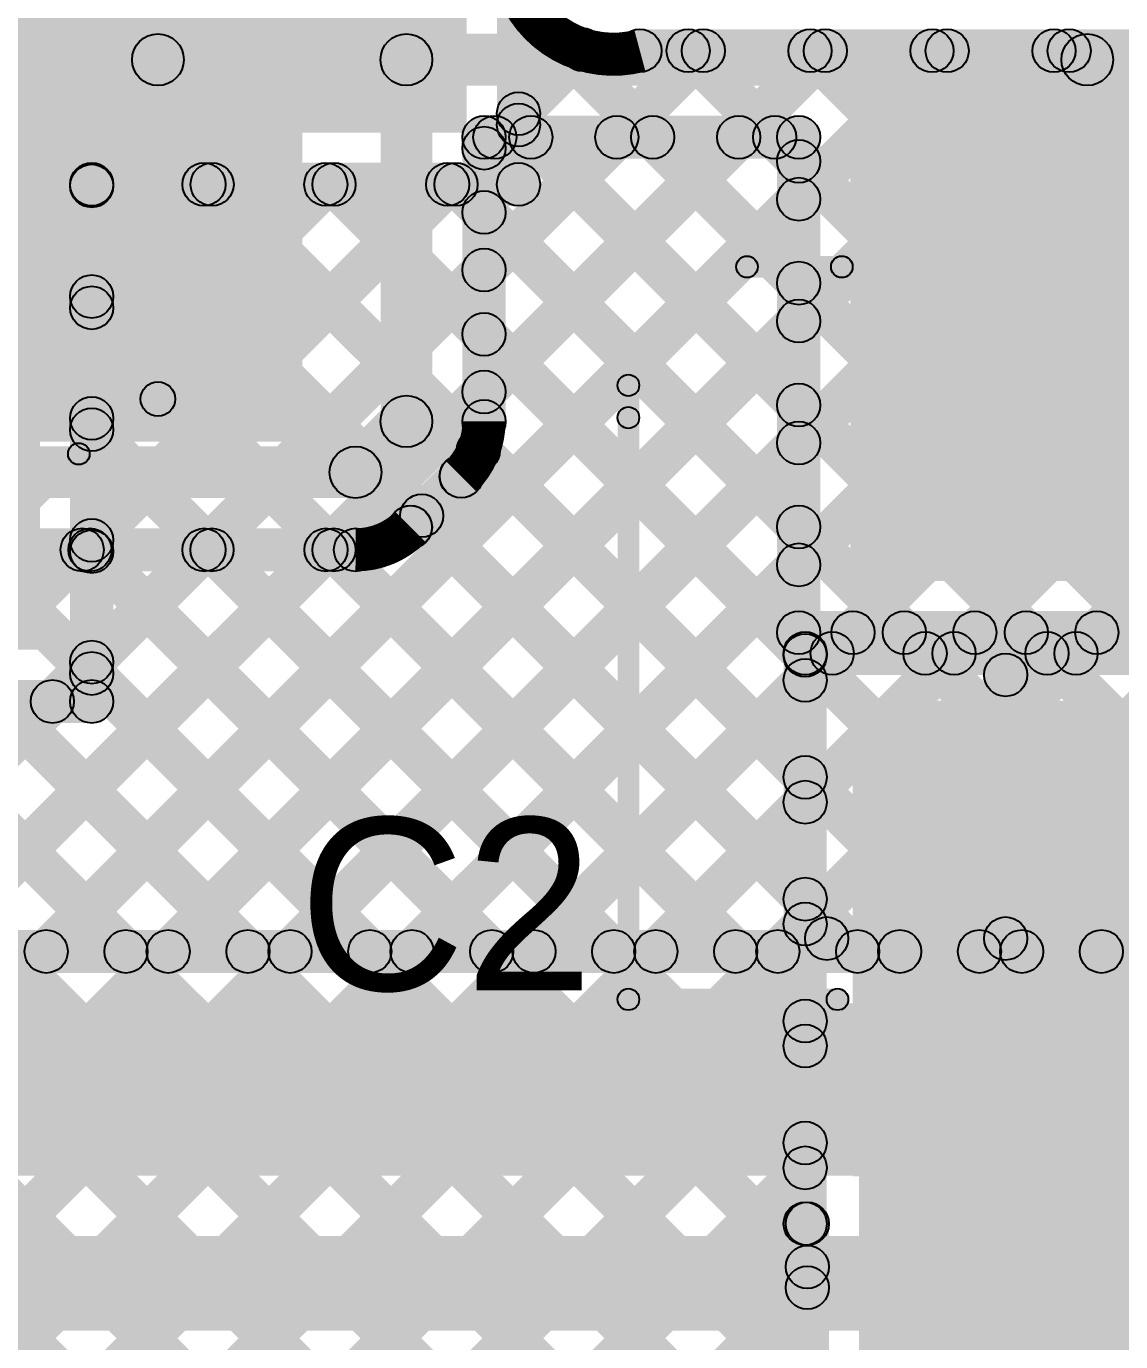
# Model space of a CAD drawing. Header units: millimetres. Extents: x -0.08 to 3.07, y -0.08 to 2.73.
# Drawn here: x 0.7678 to 1.0217, y 1.4335 to 1.7387 of the extents above; entities that cross this region are included whole.
import ezdxf

# ---------------------------------------------------------------- set-up
doc = ezdxf.new("R2010")
doc.units = ezdxf.units.MM
doc.header["$MEASUREMENT"] = 0
for name, color, linetype in [('BottomLayer', 5, 'Continuous'), ('BottomPaste', 16, 'Continuous'), ('BottomSolder', 6, 'Continuous'), ('TopLayer', 1, 'Continuous'), ('TopOverlay', 2, 'Continuous'), ('TopPaste', 8, 'Continuous'), ('TopSolder', 216, 'Continuous'), ('ViaHoleLayer', 16, 'Continuous')]:
    doc.layers.add(name, color=color, linetype=linetype)

# ---------------------------------------------------------------- blocks, each defined once
blk = doc.blocks.new('SAMD21G18A_AUT_59')
at = {"layer": 'TopLayer'}
for points in [[(-0.11417, -0.13583), (-0.10236, -0.13583), (-0.10236, -0.19488), (-0.11417, -0.19488)], [(-0.09449, -0.13583), (-0.08268, -0.13583), (-0.08268, -0.19488), (-0.09449, -0.19488)], [(-0.0748, -0.13583), (-0.06299, -0.13583), (-0.06299, -0.19488), (-0.0748, -0.19488)], [(-0.05512, -0.13583), (-0.04331, -0.13583), (-0.04331, -0.19488), (-0.05512, -0.19488)], [(-0.03543, -0.13583), (-0.02362, -0.13583), (-0.02362, -0.19488), (-0.03543, -0.19488)]]:
    blk.add_hatch(color=1, dxfattribs=at).paths.add_polyline_path(points)
at = {"layer": 'TopOverlay'}
blk.add_hatch(color=2, dxfattribs=at).paths.add_polyline_path([(-0.14877, -0.12277), (-0.14523, -0.11923), (-0.11923, -0.14523), (-0.12277, -0.14877)])
h = blk.add_hatch(color=2, dxfattribs=at)
edge = h.paths.add_edge_path()
edge.add_arc((-0.121, -0.147), 0.0025, 0, 360)
at = {"layer": 'TopPaste'}
for points in [[(-0.11417, -0.13583), (-0.10236, -0.13583), (-0.10236, -0.19488), (-0.11417, -0.19488)], [(-0.09449, -0.13583), (-0.08268, -0.13583), (-0.08268, -0.19488), (-0.09449, -0.19488)], [(-0.0748, -0.13583), (-0.06299, -0.13583), (-0.06299, -0.19488), (-0.0748, -0.19488)], [(-0.05512, -0.13583), (-0.04331, -0.13583), (-0.04331, -0.19488), (-0.05512, -0.19488)], [(-0.03543, -0.13583), (-0.02362, -0.13583), (-0.02362, -0.19488), (-0.03543, -0.19488)]]:
    blk.add_hatch(color=8, dxfattribs=at).paths.add_polyline_path(points)
at = {"layer": 'TopSolder'}
for points in [[(-0.11817, -0.13183), (-0.09836, -0.13183), (-0.09836, -0.19888), (-0.11817, -0.19888)], [(-0.09849, -0.13183), (-0.07868, -0.13183), (-0.07868, -0.19888), (-0.09849, -0.19888)], [(-0.0788, -0.13183), (-0.05899, -0.13183), (-0.05899, -0.19888), (-0.0788, -0.19888)], [(-0.05912, -0.13183), (-0.03931, -0.13183), (-0.03931, -0.19888), (-0.05912, -0.19888)], [(-0.03943, -0.13183), (-0.01962, -0.13183), (-0.01962, -0.19888), (-0.03943, -0.19888)]]:
    blk.add_hatch(color=216, dxfattribs=at).paths.add_polyline_path(points)
at = {"layer": 'TopOverlay'}
blk.add_circle((-0.121, -0.147), 0.0025, dxfattribs=at)
blk = doc.blocks.new('RVT1E100M0405_118')
at = {"layer": 'TopLayer'}
for points in [[(-0.12205, 0.0315), (-0.01969, 0.0315), (-0.01969, -0.0315), (-0.12205, -0.0315)], [(0.01969, 0.0315), (0.12205, 0.0315), (0.12205, -0.0315), (0.01969, -0.0315)]]:
    blk.add_hatch(color=1, dxfattribs=at).paths.add_polyline_path(points)
at = {"layer": 'TopOverlay'}
for points in [[(-0.08323, 0.05823), (-0.08677, 0.06177), (-0.05927, 0.08927), (-0.05573, 0.08573)], [(-0.05, 0.09), (-0.05, 0.085), (-0.0575, 0.085), (-0.0575, 0.09)], [(0.085, 0.09), (0.085, 0.085), (-0.05, 0.085), (-0.05, 0.09)], [(0.0875, 0.039), (0.0825, 0.039), (0.0825, 0.0875), (0.0875, 0.0875)], [(-0.1055, 0.037), (-0.1105, 0.037), (-0.1105, 0.065), (-0.1055, 0.065)], [(-0.0825, 0.038), (-0.0875, 0.038), (-0.0875, 0.06), (-0.0825, 0.06)], [(-0.094, 0.0535), (-0.094, 0.0485), (-0.122, 0.0485), (-0.122, 0.0535)], [(-0.0825, -0.06), (-0.0875, -0.06), (-0.0875, -0.038), (-0.0825, -0.038)], [(0.0875, -0.0875), (0.0825, -0.0875), (0.0825, -0.039), (0.0875, -0.039)], [(-0.05573, -0.08573), (-0.05927, -0.08927), (-0.08677, -0.06177), (-0.08323, -0.05823)], [(-0.05, -0.085), (-0.05, -0.09), (-0.0575, -0.09), (-0.0575, -0.085)], [(0.085, -0.085), (0.085, -0.09), (-0.05, -0.09), (-0.05, -0.085)]]:
    blk.add_hatch(color=2, dxfattribs=at).paths.add_polyline_path(points)
h = blk.add_hatch(color=2, dxfattribs=at)
edge = h.paths.add_edge_path()
edge.add_arc((-0.0575, 0.0875), 0.0025, 0, 360)
h = blk.add_hatch(color=2, dxfattribs=at)
edge = h.paths.add_edge_path()
edge.add_arc((-0.0575, 0.0875), 0.0025, 0, 360)
h = blk.add_hatch(color=2, dxfattribs=at)
edge = h.paths.add_edge_path()
edge.add_arc((-0.05, 0.0875), 0.0025, 0, 360)
h = blk.add_hatch(color=2, dxfattribs=at)
edge = h.paths.add_edge_path()
edge.add_arc((-0.05, 0.0875), 0.0025, 0, 360)
h = blk.add_hatch(color=2, dxfattribs=at)
edge = h.paths.add_edge_path()
edge.add_arc((0.085, 0.0875), 0.0025, 0, 360)
h = blk.add_hatch(color=2, dxfattribs=at)
edge = h.paths.add_edge_path()
edge.add_arc((0.085, 0.0875), 0.0025, 0, 360)
h = blk.add_hatch(color=2, dxfattribs=at)
edge = h.paths.add_edge_path()
edge.add_arc((-0.108, 0.065), 0.0025, 0, 360)
h = blk.add_hatch(color=2, dxfattribs=at)
edge = h.paths.add_edge_path()
edge.add_arc((-0.085, 0.06), 0.0025, 0, 360)
h = blk.add_hatch(color=2, dxfattribs=at)
edge = h.paths.add_edge_path()
edge.add_arc((-0.085, 0.06), 0.0025, 0, 360)
h = blk.add_hatch(color=2, dxfattribs=at)
edge = h.paths.add_edge_path()
edge.add_arc((-0.122, 0.051), 0.0025, 0, 360)
h = blk.add_hatch(color=2, dxfattribs=at)
edge = h.paths.add_edge_path()
edge.add_arc((-0.094, 0.051), 0.0025, 0, 360)
h = blk.add_hatch(color=2, dxfattribs=at)
edge = h.paths.add_edge_path()
edge.add_arc((-0.085, 0.038), 0.0025, 0, 360)
h = blk.add_hatch(color=2, dxfattribs=at)
edge = h.paths.add_edge_path()
edge.add_arc((0.085, 0.039), 0.0025, 0, 360)
h = blk.add_hatch(color=2, dxfattribs=at)
edge = h.paths.add_edge_path()
edge.add_arc((-0.108, 0.037), 0.0025, 0, 360)
h = blk.add_hatch(color=2, dxfattribs=at)
edge = h.paths.add_edge_path()
edge.add_arc((-0.085, -0.038), 0.0025, 0, 360)
h = blk.add_hatch(color=2, dxfattribs=at)
edge = h.paths.add_edge_path()
edge.add_arc((0.085, -0.039), 0.0025, 0, 360)
h = blk.add_hatch(color=2, dxfattribs=at)
edge = h.paths.add_edge_path()
edge.add_arc((-0.085, -0.06), 0.0025, 0, 360)
h = blk.add_hatch(color=2, dxfattribs=at)
edge = h.paths.add_edge_path()
edge.add_arc((-0.085, -0.06), 0.0025, 0, 360)
h = blk.add_hatch(color=2, dxfattribs=at)
edge = h.paths.add_edge_path()
edge.add_arc((-0.0575, -0.0875), 0.0025, 0, 360)
h = blk.add_hatch(color=2, dxfattribs=at)
edge = h.paths.add_edge_path()
edge.add_arc((-0.0575, -0.0875), 0.0025, 0, 360)
h = blk.add_hatch(color=2, dxfattribs=at)
edge = h.paths.add_edge_path()
edge.add_arc((-0.05, -0.0875), 0.0025, 0, 360)
h = blk.add_hatch(color=2, dxfattribs=at)
edge = h.paths.add_edge_path()
edge.add_arc((-0.05, -0.0875), 0.0025, 0, 360)
h = blk.add_hatch(color=2, dxfattribs=at)
edge = h.paths.add_edge_path()
edge.add_arc((0.085, -0.0875), 0.0025, 0, 360)
h = blk.add_hatch(color=2, dxfattribs=at)
edge = h.paths.add_edge_path()
edge.add_arc((0.085, -0.0875), 0.0025, 0, 360)
at = {"layer": 'TopPaste'}
for points in [[(-0.12205, 0.0315), (-0.01969, 0.0315), (-0.01969, -0.0315), (-0.12205, -0.0315)], [(0.01969, 0.0315), (0.12205, 0.0315), (0.12205, -0.0315), (0.01969, -0.0315)]]:
    blk.add_hatch(color=8, dxfattribs=at).paths.add_polyline_path(points)
at = {"layer": 'TopSolder'}
for points in [[(-0.12605, 0.0355), (-0.01569, 0.0355), (-0.01569, -0.0355), (-0.12605, -0.0355)], [(0.01569, 0.0355), (0.12605, 0.0355), (0.12605, -0.0355), (0.01569, -0.0355)]]:
    blk.add_hatch(color=216, dxfattribs=at).paths.add_polyline_path(points)
at = {"layer": 'TopOverlay'}
for centre in [(-0.0575, 0.0875), (-0.0575, 0.0875), (-0.05, 0.0875), (-0.05, 0.0875), (0.085, 0.0875), (0.085, 0.0875), (-0.108, 0.065), (-0.085, 0.06), (-0.085, 0.06), (-0.122, 0.051), (-0.094, 0.051), (-0.085, 0.038), (0.085, 0.039), (-0.108, 0.037), (-0.085, -0.038), (0.085, -0.039), (-0.085, -0.06), (-0.085, -0.06), (-0.0575, -0.0875), (-0.0575, -0.0875), (-0.05, -0.0875), (-0.05, -0.0875), (0.085, -0.0875), (0.085, -0.0875)]:
    blk.add_circle(centre, 0.0025, dxfattribs=at)
blk = doc.blocks.new('C___0402_B_124')
at = {"layer": 'BottomLayer'}
for points in [[(-0.0095, 0.0125), (-0.0095, -0.0125), (-0.0275, -0.0125), (-0.0275, 0.0125)], [(0.0275, 0.0125), (0.0275, -0.0125), (0.0095, -0.0125), (0.0095, 0.0125)]]:
    blk.add_hatch(color=5, dxfattribs=at).paths.add_polyline_path(points)
at = {"layer": 'BottomPaste'}
for points in [[(-0.0095, 0.0125), (-0.0095, -0.0125), (-0.0275, -0.0125), (-0.0275, 0.0125)], [(0.0275, 0.0125), (0.0275, -0.0125), (0.0095, -0.0125), (0.0095, 0.0125)]]:
    blk.add_hatch(color=16, dxfattribs=at).paths.add_polyline_path(points)
at = {"layer": 'BottomSolder'}
for points in [[(-0.0055, 0.0165), (-0.0055, -0.0165), (-0.0315, -0.0165), (-0.0315, 0.0165)], [(0.0315, 0.0165), (0.0315, -0.0165), (0.0055, -0.0165), (0.0055, 0.0165)]]:
    blk.add_hatch(color=6, dxfattribs=at).paths.add_polyline_path(points)

msp = doc.modelspace()

# ---------------------------------------------------------------- hatches: boundary and pattern name
at = {"layer": 'BottomLayer'}
for points in [[(0.785, 1.714), (0.87, 1.714), (0.87, 1.747), (0.785, 1.747)], [(0.887, 1.702), (0.877, 1.702), (0.877, 1.74689), (0.887, 1.74689)], [(0.87846, 1.74053), (0.88554, 1.74761), (1.10561, 1.52754), (1.09853, 1.52046)], [(0.583, 1.594), (0.771, 1.594), (0.771, 1.745), (0.583, 1.745)], [(0.88554, 1.71488), (0.87846, 1.72195), (0.89333, 1.73682), (0.90041, 1.72975)], [(0.91016, 1.728), (0.91016, 1.738), (1.30847, 1.738), (1.30847, 1.728)], [(0.74769, 1.52046), (0.74062, 1.52754), (0.94962, 1.73654), (0.95669, 1.72946)], [(0.77598, 1.52046), (0.76891, 1.52754), (0.97791, 1.73654), (0.98498, 1.72946)], [(0.78654, 1.58759), (0.77946, 1.59466), (0.92134, 1.73654), (0.92841, 1.72946)], [(0.80426, 1.52046), (0.79719, 1.52754), (1.00619, 1.73654), (1.01326, 1.72946)], [(0.83255, 1.52046), (0.82547, 1.52754), (1.03447, 1.73654), (1.04155, 1.72946)], [(0.86083, 1.52046), (0.85376, 1.52754), (1.06276, 1.73654), (1.06983, 1.72946)], [(0.88911, 1.52046), (0.88204, 1.52754), (1.09104, 1.73654), (1.09811, 1.72946)], [(0.9174, 1.52046), (0.91033, 1.52754), (1.11933, 1.73654), (1.1264, 1.72946)], [(0.91782, 1.72946), (0.92489, 1.73654), (1.13389, 1.52754), (1.12682, 1.52046)], [(0.94568, 1.52046), (0.93861, 1.52754), (1.14761, 1.73654), (1.15468, 1.72946)], [(0.9461, 1.72946), (0.95317, 1.73654), (1.16217, 1.52754), (1.1551, 1.52046)], [(0.97397, 1.52046), (0.9669, 1.52754), (1.1759, 1.73654), (1.18297, 1.72946)], [(0.97439, 1.72946), (0.98146, 1.73654), (1.19046, 1.52754), (1.18339, 1.52046)], [(1.00225, 1.52046), (0.99518, 1.52754), (1.20418, 1.73654), (1.21125, 1.72946)], [(1.00267, 1.72946), (1.00974, 1.73654), (1.21874, 1.52754), (1.21167, 1.52046)], [(0.87846, 1.71225), (0.88554, 1.71932), (1.07732, 1.52754), (1.07025, 1.52046)], [(0.783, 1.697), (0.783, 1.707), (0.882, 1.707), (0.882, 1.697)], [(0.78654, 1.64416), (0.77946, 1.65123), (0.83377, 1.70554), (0.84084, 1.69846)], [(0.78654, 1.61588), (0.77946, 1.62295), (0.86205, 1.70554), (0.86912, 1.69846)], [(0.78654, 1.67244), (0.77946, 1.67952), (0.80548, 1.70554), (0.81256, 1.69846)], [(0.77946, 1.69811), (0.78654, 1.70518), (0.96418, 1.52754), (0.95711, 1.52046)], [(0.8074, 1.69846), (0.81447, 1.70554), (0.99247, 1.52754), (0.9854, 1.52046)], [(0.83568, 1.69846), (0.84275, 1.70554), (1.02075, 1.52754), (1.01368, 1.52046)], [(0.86397, 1.69846), (0.87104, 1.70554), (1.04904, 1.52754), (1.04197, 1.52046)], [(0.788, 1.582), (0.778, 1.582), (0.778, 1.702), (0.788, 1.702)], [(0.77946, 1.66983), (0.78654, 1.6769), (0.9359, 1.52754), (0.92883, 1.52046)], [(0.77946, 1.64154), (0.78654, 1.64862), (0.90762, 1.52754), (0.90054, 1.52046)], [(0.77946, 1.61326), (0.78654, 1.62033), (0.87933, 1.52754), (0.87226, 1.52046)], [(0.77946, 1.58498), (0.78654, 1.59205), (0.85105, 1.52754), (0.84398, 1.52046)], [(0.662, 1.577), (0.662, 1.587), (0.783, 1.587), (0.783, 1.577)], [(0.71941, 1.52046), (0.71234, 1.52754), (0.77034, 1.58554), (0.77741, 1.57846)], [(0.72941, 1.57846), (0.73648, 1.58554), (0.79448, 1.52754), (0.78741, 1.52046)], [(0.75769, 1.57846), (0.76476, 1.58554), (0.82276, 1.52754), (0.81569, 1.52046)], [(0.662, 1.519), (0.662, 1.529), (1.22275, 1.529), (1.22275, 1.519)], [(0.60343, 1.472), (0.60343, 1.512), (1.236, 1.512), (1.236, 1.472)], [(0.635, 1.436), (0.635, 1.458), (1.295, 1.458), (1.295, 1.436)]]:
    msp.add_hatch(color=5, dxfattribs=at).paths.add_polyline_path(points)
h = msp.add_hatch(color=5, dxfattribs=at)
edge = h.paths.add_edge_path()
edge.add_arc((0.856, 1.73093), 0.01181, 0, 360)
h = msp.add_hatch(color=5, dxfattribs=at)
edge = h.paths.add_edge_path()
edge.add_arc((0.89687, 1.73328), 0.005, 0, 360)
h = msp.add_hatch(color=5, dxfattribs=at)
edge = h.paths.add_edge_path()
edge.add_arc((0.91016, 1.733), 0.005, 0, 360)
h = msp.add_hatch(color=5, dxfattribs=at)
edge = h.paths.add_edge_path()
edge.add_arc((0.91016, 1.733), 0.005, 0, 360)
h = msp.add_hatch(color=5, dxfattribs=at)
edge = h.paths.add_edge_path()
edge.add_arc((0.92135, 1.733), 0.005, 0, 360)
h = msp.add_hatch(color=5, dxfattribs=at)
edge = h.paths.add_edge_path()
edge.add_arc((0.92487, 1.733), 0.005, 0, 360)
h = msp.add_hatch(color=5, dxfattribs=at)
edge = h.paths.add_edge_path()
edge.add_arc((0.94964, 1.733), 0.005, 0, 360)
h = msp.add_hatch(color=5, dxfattribs=at)
edge = h.paths.add_edge_path()
edge.add_arc((0.95316, 1.733), 0.005, 0, 360)
h = msp.add_hatch(color=5, dxfattribs=at)
edge = h.paths.add_edge_path()
edge.add_arc((0.97792, 1.733), 0.005, 0, 360)
h = msp.add_hatch(color=5, dxfattribs=at)
edge = h.paths.add_edge_path()
edge.add_arc((0.98144, 1.733), 0.005, 0, 360)
h = msp.add_hatch(color=5, dxfattribs=at)
edge = h.paths.add_edge_path()
edge.add_arc((1.00621, 1.733), 0.005, 0, 360)
h = msp.add_hatch(color=5, dxfattribs=at)
edge = h.paths.add_edge_path()
edge.add_arc((1.00973, 1.733), 0.005, 0, 360)
h = msp.add_hatch(color=5, dxfattribs=at)
edge = h.paths.add_edge_path()
edge.add_arc((0.882, 1.71841), 0.005, 0, 360)
h = msp.add_hatch(color=5, dxfattribs=at)
edge = h.paths.add_edge_path()
edge.add_arc((0.882, 1.71579), 0.005, 0, 360)
h = msp.add_hatch(color=5, dxfattribs=at)
edge = h.paths.add_edge_path()
edge.add_arc((0.783, 1.702), 0.005, 0, 360)
h = msp.add_hatch(color=5, dxfattribs=at)
edge = h.paths.add_edge_path()
edge.add_arc((0.783, 1.702), 0.005, 0, 360)
h = msp.add_hatch(color=5, dxfattribs=at)
edge = h.paths.add_edge_path()
edge.add_arc((0.783, 1.70165), 0.005, 0, 360)
h = msp.add_hatch(color=5, dxfattribs=at)
edge = h.paths.add_edge_path()
edge.add_arc((0.80902, 1.702), 0.005, 0, 360)
h = msp.add_hatch(color=5, dxfattribs=at)
edge = h.paths.add_edge_path()
edge.add_arc((0.81093, 1.702), 0.005, 0, 360)
h = msp.add_hatch(color=5, dxfattribs=at)
edge = h.paths.add_edge_path()
edge.add_arc((0.8373, 1.702), 0.005, 0, 360)
h = msp.add_hatch(color=5, dxfattribs=at)
edge = h.paths.add_edge_path()
edge.add_arc((0.83922, 1.702), 0.005, 0, 360)
h = msp.add_hatch(color=5, dxfattribs=at)
edge = h.paths.add_edge_path()
edge.add_arc((0.86559, 1.702), 0.005, 0, 360)
h = msp.add_hatch(color=5, dxfattribs=at)
edge = h.paths.add_edge_path()
edge.add_arc((0.8675, 1.702), 0.005, 0, 360)
h = msp.add_hatch(color=5, dxfattribs=at)
edge = h.paths.add_edge_path()
edge.add_arc((0.882, 1.702), 0.005, 0, 360)
h = msp.add_hatch(color=5, dxfattribs=at)
edge = h.paths.add_edge_path()
edge.add_arc((0.882, 1.702), 0.005, 0, 360)
h = msp.add_hatch(color=5, dxfattribs=at)
edge = h.paths.add_edge_path()
edge.add_arc((0.783, 1.67598), 0.005, 0, 360)
h = msp.add_hatch(color=5, dxfattribs=at)
edge = h.paths.add_edge_path()
edge.add_arc((0.783, 1.67336), 0.005, 0, 360)
h = msp.add_hatch(color=5, dxfattribs=at)
edge = h.paths.add_edge_path()
edge.add_arc((0.783, 1.6477), 0.005, 0, 360)
h = msp.add_hatch(color=5, dxfattribs=at)
edge = h.paths.add_edge_path()
edge.add_arc((0.783, 1.64508), 0.005, 0, 360)
h = msp.add_hatch(color=5, dxfattribs=at)
edge = h.paths.add_edge_path()
edge.add_arc((0.783, 1.61941), 0.005, 0, 360)
h = msp.add_hatch(color=5, dxfattribs=at)
edge = h.paths.add_edge_path()
edge.add_arc((0.783, 1.6168), 0.005, 0, 360)
h = msp.add_hatch(color=5, dxfattribs=at)
edge = h.paths.add_edge_path()
edge.add_arc((0.783, 1.59113), 0.005, 0, 360)
h = msp.add_hatch(color=5, dxfattribs=at)
edge = h.paths.add_edge_path()
edge.add_arc((0.783, 1.58851), 0.005, 0, 360)
h = msp.add_hatch(color=5, dxfattribs=at)
edge = h.paths.add_edge_path()
edge.add_arc((0.77387, 1.582), 0.005, 0, 360)
h = msp.add_hatch(color=5, dxfattribs=at)
edge = h.paths.add_edge_path()
edge.add_arc((0.783, 1.582), 0.005, 0, 360)
h = msp.add_hatch(color=5, dxfattribs=at)
edge = h.paths.add_edge_path()
edge.add_arc((0.783, 1.582), 0.005, 0, 360)
h = msp.add_hatch(color=5, dxfattribs=at)
edge = h.paths.add_edge_path()
edge.add_arc((0.77244, 1.524), 0.005, 0, 360)
h = msp.add_hatch(color=5, dxfattribs=at)
edge = h.paths.add_edge_path()
edge.add_arc((0.79094, 1.524), 0.005, 0, 360)
h = msp.add_hatch(color=5, dxfattribs=at)
edge = h.paths.add_edge_path()
edge.add_arc((0.80073, 1.524), 0.005, 0, 360)
h = msp.add_hatch(color=5, dxfattribs=at)
edge = h.paths.add_edge_path()
edge.add_arc((0.81923, 1.524), 0.005, 0, 360)
h = msp.add_hatch(color=5, dxfattribs=at)
edge = h.paths.add_edge_path()
edge.add_arc((0.82901, 1.524), 0.005, 0, 360)
h = msp.add_hatch(color=5, dxfattribs=at)
edge = h.paths.add_edge_path()
edge.add_arc((0.84751, 1.524), 0.005, 0, 360)
h = msp.add_hatch(color=5, dxfattribs=at)
edge = h.paths.add_edge_path()
edge.add_arc((0.85729, 1.524), 0.005, 0, 360)
h = msp.add_hatch(color=5, dxfattribs=at)
edge = h.paths.add_edge_path()
edge.add_arc((0.8758, 1.524), 0.005, 0, 360)
h = msp.add_hatch(color=5, dxfattribs=at)
edge = h.paths.add_edge_path()
edge.add_arc((0.88558, 1.524), 0.005, 0, 360)
h = msp.add_hatch(color=5, dxfattribs=at)
edge = h.paths.add_edge_path()
edge.add_arc((0.90408, 1.524), 0.005, 0, 360)
h = msp.add_hatch(color=5, dxfattribs=at)
edge = h.paths.add_edge_path()
edge.add_arc((0.91386, 1.524), 0.005, 0, 360)
h = msp.add_hatch(color=5, dxfattribs=at)
edge = h.paths.add_edge_path()
edge.add_arc((0.93236, 1.524), 0.005, 0, 360)
h = msp.add_hatch(color=5, dxfattribs=at)
edge = h.paths.add_edge_path()
edge.add_arc((0.94215, 1.524), 0.005, 0, 360)
h = msp.add_hatch(color=5, dxfattribs=at)
edge = h.paths.add_edge_path()
edge.add_arc((0.96065, 1.524), 0.005, 0, 360)
h = msp.add_hatch(color=5, dxfattribs=at)
edge = h.paths.add_edge_path()
edge.add_arc((0.97043, 1.524), 0.005, 0, 360)
h = msp.add_hatch(color=5, dxfattribs=at)
edge = h.paths.add_edge_path()
edge.add_arc((0.98893, 1.524), 0.005, 0, 360)
h = msp.add_hatch(color=5, dxfattribs=at)
edge = h.paths.add_edge_path()
edge.add_arc((0.99872, 1.524), 0.005, 0, 360)
h = msp.add_hatch(color=5, dxfattribs=at)
edge = h.paths.add_edge_path()
edge.add_arc((1.01722, 1.524), 0.005, 0, 360)
at = {"layer": 'TopLayer'}
h = msp.add_hatch(color=1, dxfattribs=at)
edge = h.paths.add_edge_path()
edge.add_arc((0.856, 1.73093), 0.01181, 0, 360)
h = msp.add_hatch(color=1, dxfattribs=at)
edge = h.paths.add_edge_path()
edge.add_arc((0.79835, 1.73093), 0.006, 0, 360)
for points in [[(0.79835, 1.72493), (0.79835, 1.73693), (0.856, 1.73693), (0.856, 1.72493)], [(0.856, 1.72493), (0.856, 1.73693), (1.01393, 1.73693), (1.01393, 1.72493)], [(0.959, 1.61), (1.168, 1.61), (1.168, 1.737), (0.959, 1.737)], [(0.862, 1.647), (0.85, 1.647), (0.85, 1.73093), (0.862, 1.73093)], [(0.87754, 1.67859), (0.87046, 1.68566), (0.90126, 1.71646), (0.90834, 1.70939)], [(0.87754, 1.70688), (0.87046, 1.71395), (0.87298, 1.71646), (0.88005, 1.70939)], [(0.87754, 1.65031), (0.87046, 1.65738), (0.92955, 1.71646), (0.93662, 1.70939)], [(0.874, 1.70793), (0.874, 1.71793), (0.947, 1.71793), (0.947, 1.70793)], [(0.88132, 1.70939), (0.88839, 1.71646), (0.95054, 1.65432), (0.94346, 1.64725)], [(0.90961, 1.70939), (0.91668, 1.71646), (0.95054, 1.68261), (0.94346, 1.67553)], [(0.93789, 1.70939), (0.94496, 1.71646), (0.95054, 1.71089), (0.94346, 1.70382)], [(0.879, 1.647), (0.869, 1.647), (0.869, 1.71293), (0.879, 1.71293)], [(0.952, 1.598), (0.942, 1.598), (0.942, 1.71293), (0.952, 1.71293)], [(0.70375, 1.44824), (0.69668, 1.45531), (0.94346, 1.70209), (0.95054, 1.69502)], [(0.87046, 1.69197), (0.87754, 1.69904), (0.95054, 1.62604), (0.94346, 1.61897)], [(0.70375, 1.41995), (0.69668, 1.42702), (0.94346, 1.67381), (0.95054, 1.66674)], [(0.87046, 1.66368), (0.87754, 1.67075), (0.95204, 1.59625), (0.94497, 1.58918)], [(0.72481, 1.64819), (0.72481, 1.65619), (0.79835, 1.65619), (0.79835, 1.64819)], [(0.84843, 1.63095), (0.83995, 1.63943), (0.85176, 1.65124), (0.86024, 1.64276)], [(0.70375, 1.39167), (0.69668, 1.39874), (0.94346, 1.64553), (0.95054, 1.63845)], [(0.86915, 1.63671), (0.87622, 1.64378), (0.95204, 1.56796), (0.94497, 1.56089)], [(0.63028, 1.62919), (0.63028, 1.64119), (0.84419, 1.64119), (0.84419, 1.62919)], [(0.86048, 1.61895), (0.8534, 1.62602), (0.86517, 1.63778), (0.87224, 1.63071)], [(0.85602, 1.62156), (0.86309, 1.62863), (0.95204, 1.53968), (0.94497, 1.53261)], [(0.75917, 1.61219), (0.75917, 1.62219), (0.84419, 1.62219), (0.84419, 1.61219)], [(0.70375, 1.47652), (0.69668, 1.48359), (0.83381, 1.62072), (0.84088, 1.61365)], [(0.76271, 1.56377), (0.75564, 1.57084), (0.80552, 1.62072), (0.8126, 1.61365)], [(0.76271, 1.59205), (0.75564, 1.59912), (0.77724, 1.62072), (0.78431, 1.61365)], [(0.77907, 1.61365), (0.78614, 1.62072), (0.95254, 1.45433), (0.94546, 1.44726)], [(0.80736, 1.61365), (0.81443, 1.62072), (0.95204, 1.48311), (0.94497, 1.47604)], [(0.83564, 1.61365), (0.84271, 1.62072), (0.95204, 1.5114), (0.94497, 1.50433)], [(0.70375, 1.36338), (0.69668, 1.37045), (0.94346, 1.61724), (0.95054, 1.61017)], [(0.75564, 1.6088), (0.76271, 1.61587), (0.95254, 1.42605), (0.94546, 1.41898)], [(0.947, 1.593), (0.947, 1.603), (1.179, 1.603), (1.179, 1.593)], [(0.95829, 1.58965), (0.95122, 1.59672), (0.95604, 1.60154), (0.96311, 1.59446)], [(0.96797, 1.59446), (0.97504, 1.60154), (0.97986, 1.59672), (0.97279, 1.58965)], [(0.98658, 1.58965), (0.97951, 1.59672), (0.98433, 1.60154), (0.9914, 1.59446)], [(0.99625, 1.59446), (1.00332, 1.60154), (1.00814, 1.59672), (1.00107, 1.58965)], [(1.01486, 1.58965), (1.00779, 1.59672), (1.01261, 1.60154), (1.01968, 1.59446)], [(0.95204, 1.58339), (0.94497, 1.59046), (0.95122, 1.59672), (0.95829, 1.58965)], [(0.9485, 1.58818), (0.9485, 1.59818), (1.0415, 1.59818), (1.0415, 1.58818)], [(0.70375, 1.3351), (0.69668, 1.34217), (0.94497, 1.59046), (0.95204, 1.58339)], [(0.9535, 1.46082), (0.9435, 1.46082), (0.9435, 1.59318), (0.9535, 1.59318)], [(0.75564, 1.58052), (0.76271, 1.58759), (1.07754, 1.27276), (1.07046, 1.26569)], [(1, 1.527), (0.99, 1.527), (0.99, 1.58818), (1, 1.58818)], [(0.961, 1.411), (1.285, 1.411), (1.285, 1.579), (0.961, 1.579)], [(0.70375, 1.30681), (0.69668, 1.31389), (0.94497, 1.56218), (0.95204, 1.55511)], [(0.70127, 1.55004), (0.70834, 1.55711), (0.96342, 1.30202), (0.95635, 1.29495)], [(0.72955, 1.55004), (0.73662, 1.55711), (0.99252, 1.30121), (0.98545, 1.29414)], [(0.75564, 1.55223), (0.76271, 1.55931), (1.02137, 1.30064), (1.0143, 1.29357)], [(0.70375, 1.27853), (0.69668, 1.2856), (0.94497, 1.53389), (0.95204, 1.52682)], [(0.69668, 1.52634), (0.70375, 1.53341), (0.93514, 1.30202), (0.92807, 1.29495)], [(0.9535, 1.522), (0.9535, 1.532), (0.995, 1.532), (0.995, 1.522)], [(0.70375, 1.25025), (0.69668, 1.25732), (0.94497, 1.50561), (0.95204, 1.49854)], [(0.69668, 1.49806), (0.70375, 1.50513), (0.90685, 1.30202), (0.89978, 1.29495)], [(0.70375, 1.22196), (0.69668, 1.22903), (0.94497, 1.47732), (0.95204, 1.47025)], [(0.954, 1.399), (0.944, 1.399), (0.944, 1.46082), (0.954, 1.46082)], [(0.70375, 1.19368), (0.69668, 1.20075), (0.94546, 1.44954), (0.95254, 1.44246)]]:
    msp.add_hatch(color=1, dxfattribs=at).paths.add_polyline_path(points)
h = msp.add_hatch(color=1, dxfattribs=at)
edge = h.paths.add_edge_path()
edge.add_arc((0.856, 1.73093), 0.006, 0, 360)
h = msp.add_hatch(color=1, dxfattribs=at)
edge = h.paths.add_edge_path()
edge.add_arc((0.856, 1.73093), 0.006, 0, 360)
h = msp.add_hatch(color=1, dxfattribs=at)
edge = h.paths.add_edge_path()
edge.add_arc((0.856, 1.73093), 0.006, 0, 360)
h = msp.add_hatch(color=1, dxfattribs=at)
edge = h.paths.add_edge_path()
edge.add_arc((1.01393, 1.73093), 0.006, 0, 360)
h = msp.add_hatch(color=1, dxfattribs=at)
edge = h.paths.add_edge_path()
edge.add_arc((0.874, 1.71293), 0.005, 0, 360)
h = msp.add_hatch(color=1, dxfattribs=at)
edge = h.paths.add_edge_path()
edge.add_arc((0.874, 1.71293), 0.005, 0, 360)
h = msp.add_hatch(color=1, dxfattribs=at)
edge = h.paths.add_edge_path()
edge.add_arc((0.874, 1.71041), 0.005, 0, 360)
h = msp.add_hatch(color=1, dxfattribs=at)
edge = h.paths.add_edge_path()
edge.add_arc((0.87652, 1.71293), 0.005, 0, 360)
h = msp.add_hatch(color=1, dxfattribs=at)
edge = h.paths.add_edge_path()
edge.add_arc((0.88486, 1.71293), 0.005, 0, 360)
h = msp.add_hatch(color=1, dxfattribs=at)
edge = h.paths.add_edge_path()
edge.add_arc((0.9048, 1.71293), 0.005, 0, 360)
h = msp.add_hatch(color=1, dxfattribs=at)
edge = h.paths.add_edge_path()
edge.add_arc((0.91314, 1.71293), 0.005, 0, 360)
h = msp.add_hatch(color=1, dxfattribs=at)
edge = h.paths.add_edge_path()
edge.add_arc((0.93308, 1.71293), 0.005, 0, 360)
h = msp.add_hatch(color=1, dxfattribs=at)
edge = h.paths.add_edge_path()
edge.add_arc((0.94143, 1.71293), 0.005, 0, 360)
h = msp.add_hatch(color=1, dxfattribs=at)
edge = h.paths.add_edge_path()
edge.add_arc((0.947, 1.71293), 0.005, 0, 360)
h = msp.add_hatch(color=1, dxfattribs=at)
edge = h.paths.add_edge_path()
edge.add_arc((0.947, 1.71293), 0.005, 0, 360)
h = msp.add_hatch(color=1, dxfattribs=at)
edge = h.paths.add_edge_path()
edge.add_arc((0.947, 1.70735), 0.005, 0, 360)
h = msp.add_hatch(color=1, dxfattribs=at)
edge = h.paths.add_edge_path()
edge.add_arc((0.947, 1.69856), 0.005, 0, 360)
h = msp.add_hatch(color=1, dxfattribs=at)
edge = h.paths.add_edge_path()
edge.add_arc((0.874, 1.6955), 0.005, 0, 360)
h = msp.add_hatch(color=1, dxfattribs=at)
edge = h.paths.add_edge_path()
edge.add_arc((0.874, 1.68213), 0.005, 0, 360)
h = msp.add_hatch(color=1, dxfattribs=at)
edge = h.paths.add_edge_path()
edge.add_arc((0.947, 1.67907), 0.005, 0, 360)
h = msp.add_hatch(color=1, dxfattribs=at)
edge = h.paths.add_edge_path()
edge.add_arc((0.947, 1.67027), 0.005, 0, 360)
h = msp.add_hatch(color=1, dxfattribs=at)
edge = h.paths.add_edge_path()
edge.add_arc((0.874, 1.66722), 0.005, 0, 360)
h = msp.add_hatch(color=1, dxfattribs=at)
edge = h.paths.add_edge_path()
edge.add_arc((0.874, 1.65384), 0.005, 0, 360)
h = msp.add_hatch(color=1, dxfattribs=at)
edge = h.paths.add_edge_path()
edge.add_arc((0.79835, 1.65219), 0.004, 0, 360)
h = msp.add_hatch(color=1, dxfattribs=at)
edge = h.paths.add_edge_path()
edge.add_arc((0.947, 1.65079), 0.005, 0, 360)
h = msp.add_hatch(color=1, dxfattribs=at)
edge = h.paths.add_edge_path()
edge.add_arc((0.856, 1.647), 0.006, 0, 360)
h = msp.add_hatch(color=1, dxfattribs=at)
edge = h.paths.add_edge_path()
edge.add_arc((0.856, 1.647), 0.006, 0, 360)
h = msp.add_hatch(color=1, dxfattribs=at)
edge = h.paths.add_edge_path()
edge.add_arc((0.874, 1.647), 0.005, 0, 360)
h = msp.add_hatch(color=1, dxfattribs=at)
edge = h.paths.add_edge_path()
edge.add_arc((0.874, 1.647), 0.005, 0, 360)
h = msp.add_hatch(color=1, dxfattribs=at)
edge = h.paths.add_edge_path()
edge.add_arc((0.874, 1.647), 0.005, 0, 360)
h = msp.add_hatch(color=1, dxfattribs=at)
edge = h.paths.add_edge_path()
edge.add_arc((0.87269, 1.64025), 0.005, 0, 360)
h = msp.add_hatch(color=1, dxfattribs=at)
edge = h.paths.add_edge_path()
edge.add_arc((0.947, 1.64199), 0.005, 0, 360)
h = msp.add_hatch(color=1, dxfattribs=at)
edge = h.paths.add_edge_path()
edge.add_arc((0.84419, 1.63519), 0.006, 0, 360)
h = msp.add_hatch(color=1, dxfattribs=at)
edge = h.paths.add_edge_path()
edge.add_arc((0.84419, 1.63519), 0.006, 0, 360)
h = msp.add_hatch(color=1, dxfattribs=at)
edge = h.paths.add_edge_path()
edge.add_arc((0.8687, 1.63425), 0.005, 0, 360)
h = msp.add_hatch(color=1, dxfattribs=at)
edge = h.paths.add_edge_path()
edge.add_arc((0.8687, 1.63425), 0.005, 0, 360)
h = msp.add_hatch(color=1, dxfattribs=at)
edge = h.paths.add_edge_path()
edge.add_arc((0.86873, 1.63427), 0.005, 0, 360)
h = msp.add_hatch(color=1, dxfattribs=at)
edge = h.paths.add_edge_path()
edge.add_arc((0.85955, 1.6251), 0.005, 0, 360)
h = msp.add_hatch(color=1, dxfattribs=at)
edge = h.paths.add_edge_path()
edge.add_arc((0.85692, 1.62246), 0.005, 0, 360)
h = msp.add_hatch(color=1, dxfattribs=at)
edge = h.paths.add_edge_path()
edge.add_arc((0.85694, 1.62248), 0.005, 0, 360)
h = msp.add_hatch(color=1, dxfattribs=at)
edge = h.paths.add_edge_path()
edge.add_arc((0.85694, 1.62248), 0.005, 0, 360)
h = msp.add_hatch(color=1, dxfattribs=at)
edge = h.paths.add_edge_path()
edge.add_arc((0.947, 1.6225), 0.005, 0, 360)
h = msp.add_hatch(color=1, dxfattribs=at)
edge = h.paths.add_edge_path()
edge.add_arc((0.78078, 1.61719), 0.005, 0, 360)
h = msp.add_hatch(color=1, dxfattribs=at)
edge = h.paths.add_edge_path()
edge.add_arc((0.78261, 1.61719), 0.005, 0, 360)
h = msp.add_hatch(color=1, dxfattribs=at)
edge = h.paths.add_edge_path()
edge.add_arc((0.80906, 1.61719), 0.005, 0, 360)
h = msp.add_hatch(color=1, dxfattribs=at)
edge = h.paths.add_edge_path()
edge.add_arc((0.81089, 1.61719), 0.005, 0, 360)
h = msp.add_hatch(color=1, dxfattribs=at)
edge = h.paths.add_edge_path()
edge.add_arc((0.83734, 1.61719), 0.005, 0, 360)
h = msp.add_hatch(color=1, dxfattribs=at)
edge = h.paths.add_edge_path()
edge.add_arc((0.83918, 1.61719), 0.005, 0, 360)
h = msp.add_hatch(color=1, dxfattribs=at)
edge = h.paths.add_edge_path()
edge.add_arc((0.84419, 1.61719), 0.005, 0, 360)
h = msp.add_hatch(color=1, dxfattribs=at)
edge = h.paths.add_edge_path()
edge.add_arc((0.84419, 1.61719), 0.005, 0, 360)
h = msp.add_hatch(color=1, dxfattribs=at)
edge = h.paths.add_edge_path()
edge.add_arc((0.84419, 1.61719), 0.005, 0, 360)
h = msp.add_hatch(color=1, dxfattribs=at)
edge = h.paths.add_edge_path()
edge.add_arc((0.947, 1.61371), 0.005, 0, 360)
h = msp.add_hatch(color=1, dxfattribs=at)
edge = h.paths.add_edge_path()
edge.add_arc((0.947, 1.598), 0.005, 0, 360)
h = msp.add_hatch(color=1, dxfattribs=at)
edge = h.paths.add_edge_path()
edge.add_arc((0.947, 1.598), 0.005, 0, 360)
h = msp.add_hatch(color=1, dxfattribs=at)
edge = h.paths.add_edge_path()
edge.add_arc((0.95958, 1.598), 0.005, 0, 360)
h = msp.add_hatch(color=1, dxfattribs=at)
edge = h.paths.add_edge_path()
edge.add_arc((0.9715, 1.598), 0.005, 0, 360)
h = msp.add_hatch(color=1, dxfattribs=at)
edge = h.paths.add_edge_path()
edge.add_arc((0.98786, 1.598), 0.005, 0, 360)
h = msp.add_hatch(color=1, dxfattribs=at)
edge = h.paths.add_edge_path()
edge.add_arc((0.99979, 1.598), 0.005, 0, 360)
h = msp.add_hatch(color=1, dxfattribs=at)
edge = h.paths.add_edge_path()
edge.add_arc((1.01615, 1.598), 0.005, 0, 360)
h = msp.add_hatch(color=1, dxfattribs=at)
edge = h.paths.add_edge_path()
edge.add_arc((0.9485, 1.59318), 0.005, 0, 360)
h = msp.add_hatch(color=1, dxfattribs=at)
edge = h.paths.add_edge_path()
edge.add_arc((0.9485, 1.59318), 0.005, 0, 360)
h = msp.add_hatch(color=1, dxfattribs=at)
edge = h.paths.add_edge_path()
edge.add_arc((0.9485, 1.59271), 0.005, 0, 360)
h = msp.add_hatch(color=1, dxfattribs=at)
edge = h.paths.add_edge_path()
edge.add_arc((0.95476, 1.59318), 0.005, 0, 360)
h = msp.add_hatch(color=1, dxfattribs=at)
edge = h.paths.add_edge_path()
edge.add_arc((0.95476, 1.59318), 0.005, 0, 360)
h = msp.add_hatch(color=1, dxfattribs=at)
edge = h.paths.add_edge_path()
edge.add_arc((0.97632, 1.59318), 0.005, 0, 360)
h = msp.add_hatch(color=1, dxfattribs=at)
edge = h.paths.add_edge_path()
edge.add_arc((0.98304, 1.59318), 0.005, 0, 360)
h = msp.add_hatch(color=1, dxfattribs=at)
edge = h.paths.add_edge_path()
edge.add_arc((1.0046, 1.59318), 0.005, 0, 360)
h = msp.add_hatch(color=1, dxfattribs=at)
edge = h.paths.add_edge_path()
edge.add_arc((1.01133, 1.59318), 0.005, 0, 360)
h = msp.add_hatch(color=1, dxfattribs=at)
edge = h.paths.add_edge_path()
edge.add_arc((0.9485, 1.58693), 0.005, 0, 360)
h = msp.add_hatch(color=1, dxfattribs=at)
edge = h.paths.add_edge_path()
edge.add_arc((0.9485, 1.58693), 0.005, 0, 360)
h = msp.add_hatch(color=1, dxfattribs=at)
edge = h.paths.add_edge_path()
edge.add_arc((0.995, 1.58818), 0.005, 0, 360)
h = msp.add_hatch(color=1, dxfattribs=at)
edge = h.paths.add_edge_path()
edge.add_arc((0.9485, 1.56443), 0.005, 0, 360)
h = msp.add_hatch(color=1, dxfattribs=at)
edge = h.paths.add_edge_path()
edge.add_arc((0.9485, 1.55864), 0.005, 0, 360)
h = msp.add_hatch(color=1, dxfattribs=at)
edge = h.paths.add_edge_path()
edge.add_arc((0.9485, 1.53614), 0.005, 0, 360)
h = msp.add_hatch(color=1, dxfattribs=at)
edge = h.paths.add_edge_path()
edge.add_arc((0.9485, 1.53036), 0.005, 0, 360)
h = msp.add_hatch(color=1, dxfattribs=at)
edge = h.paths.add_edge_path()
edge.add_arc((0.9535, 1.527), 0.005, 0, 360)
h = msp.add_hatch(color=1, dxfattribs=at)
edge = h.paths.add_edge_path()
edge.add_arc((0.995, 1.527), 0.005, 0, 360)
h = msp.add_hatch(color=1, dxfattribs=at)
edge = h.paths.add_edge_path()
edge.add_arc((0.995, 1.527), 0.005, 0, 360)
h = msp.add_hatch(color=1, dxfattribs=at)
edge = h.paths.add_edge_path()
edge.add_arc((0.9485, 1.50786), 0.005, 0, 360)
h = msp.add_hatch(color=1, dxfattribs=at)
edge = h.paths.add_edge_path()
edge.add_arc((0.9485, 1.50207), 0.005, 0, 360)
h = msp.add_hatch(color=1, dxfattribs=at)
edge = h.paths.add_edge_path()
edge.add_arc((0.9485, 1.47958), 0.005, 0, 360)
h = msp.add_hatch(color=1, dxfattribs=at)
edge = h.paths.add_edge_path()
edge.add_arc((0.9485, 1.47379), 0.005, 0, 360)
h = msp.add_hatch(color=1, dxfattribs=at)
edge = h.paths.add_edge_path()
edge.add_arc((0.9485, 1.46082), 0.005, 0, 360)
h = msp.add_hatch(color=1, dxfattribs=at)
edge = h.paths.add_edge_path()
edge.add_arc((0.949, 1.46082), 0.005, 0, 360)
h = msp.add_hatch(color=1, dxfattribs=at)
edge = h.paths.add_edge_path()
edge.add_arc((0.949, 1.4508), 0.005, 0, 360)
h = msp.add_hatch(color=1, dxfattribs=at)
edge = h.paths.add_edge_path()
edge.add_arc((0.949, 1.446), 0.005, 0, 360)
at = {"layer": 'ViaHoleLayer'}
h = msp.add_hatch(color=16, dxfattribs=at)
edge = h.paths.add_edge_path()
edge.add_arc((0.856, 1.73093), 0.00591, 0, 360)

# ---------------------------------------------------------------- linework, layer by layer
at = {"layer": 'BottomLayer', "const_width": 0.01}
msp.add_lwpolyline([(0.91016, 1.733, -0.376405), (0.882, 1.74689)], format="xyb", dxfattribs=at)
at = {"layer": 'BottomLayer'}
for centre in [(0.89687, 1.73328), (0.91016, 1.733), (0.91016, 1.733), (0.92135, 1.733), (0.92487, 1.733), (0.94964, 1.733), (0.95316, 1.733), (0.97792, 1.733), (0.98144, 1.733), (1.00621, 1.733), (1.00973, 1.733), (0.882, 1.71841), (0.882, 1.71579), (0.783, 1.702), (0.783, 1.702), (0.783, 1.70165), (0.80902, 1.702), (0.81093, 1.702), (0.8373, 1.702), (0.83922, 1.702), (0.86559, 1.702), (0.8675, 1.702), (0.882, 1.702), (0.882, 1.702), (0.783, 1.67598), (0.783, 1.67336), (0.783, 1.6477), (0.783, 1.64508), (0.783, 1.61941), (0.783, 1.6168), (0.783, 1.59113), (0.783, 1.58851), (0.77387, 1.582), (0.783, 1.582), (0.783, 1.582), (0.77244, 1.524), (0.79094, 1.524), (0.80073, 1.524), (0.81923, 1.524), (0.82901, 1.524), (0.84751, 1.524), (0.85729, 1.524), (0.8758, 1.524), (0.88558, 1.524), (0.90408, 1.524), (0.91386, 1.524), (0.93236, 1.524), (0.94215, 1.524), (0.96065, 1.524), (0.97043, 1.524), (0.98893, 1.524), (0.99872, 1.524), (1.01722, 1.524)]:
    msp.add_circle(centre, 0.005, dxfattribs=at)
at = {"layer": 'TopLayer', "const_width": 0.01}
for points in [[(0.874, 1.647, -0.199396), (0.8687, 1.63425)], [(0.874, 1.647, -0.198912), (0.86873, 1.63427)], [(0.85694, 1.62248, -0.199396), (0.84419, 1.61719)], [(0.85692, 1.62246, -0.198912), (0.84419, 1.61719)]]:
    msp.add_lwpolyline(points, format="xyb", dxfattribs=at)
at = {"layer": 'TopLayer'}
for centre, radius in [((0.79835, 1.73093), 0.006), ((0.856, 1.73093), 0.006), ((0.856, 1.73093), 0.006), ((0.856, 1.73093), 0.006), ((1.01393, 1.73093), 0.006), ((0.874, 1.71293), 0.005), ((0.874, 1.71293), 0.005), ((0.874, 1.71041), 0.005), ((0.87652, 1.71293), 0.005), ((0.88486, 1.71293), 0.005), ((0.9048, 1.71293), 0.005), ((0.91314, 1.71293), 0.005), ((0.93308, 1.71293), 0.005), ((0.94143, 1.71293), 0.005), ((0.947, 1.71293), 0.005), ((0.947, 1.71293), 0.005), ((0.947, 1.70735), 0.005), ((0.947, 1.69856), 0.005), ((0.874, 1.6955), 0.005), ((0.874, 1.68213), 0.005), ((0.947, 1.67907), 0.005), ((0.947, 1.67027), 0.005), ((0.874, 1.66722), 0.005), ((0.874, 1.65384), 0.005), ((0.79835, 1.65219), 0.004), ((0.947, 1.65079), 0.005), ((0.856, 1.647), 0.006), ((0.856, 1.647), 0.006), ((0.874, 1.647), 0.005), ((0.874, 1.647), 0.005), ((0.874, 1.647), 0.005), ((0.87269, 1.64025), 0.005), ((0.947, 1.64199), 0.005), ((0.84419, 1.63519), 0.006), ((0.84419, 1.63519), 0.006), ((0.8687, 1.63425), 0.005), ((0.8687, 1.63425), 0.005), ((0.86873, 1.63427), 0.005), ((0.85955, 1.6251), 0.005), ((0.85692, 1.62246), 0.005), ((0.85694, 1.62248), 0.005), ((0.85694, 1.62248), 0.005), ((0.947, 1.6225), 0.005), ((0.78078, 1.61719), 0.005), ((0.78261, 1.61719), 0.005), ((0.80906, 1.61719), 0.005), ((0.81089, 1.61719), 0.005), ((0.83734, 1.61719), 0.005), ((0.83918, 1.61719), 0.005), ((0.84419, 1.61719), 0.005), ((0.84419, 1.61719), 0.005), ((0.84419, 1.61719), 0.005), ((0.947, 1.61371), 0.005), ((0.947, 1.598), 0.005), ((0.947, 1.598), 0.005), ((0.95958, 1.598), 0.005), ((0.9715, 1.598), 0.005), ((0.98786, 1.598), 0.005), ((0.99979, 1.598), 0.005), ((1.01615, 1.598), 0.005), ((0.9485, 1.59318), 0.005), ((0.9485, 1.59318), 0.005), ((0.9485, 1.59271), 0.005), ((0.95476, 1.59318), 0.005), ((0.95476, 1.59318), 0.005), ((0.97632, 1.59318), 0.005), ((0.98304, 1.59318), 0.005), ((1.0046, 1.59318), 0.005), ((1.01133, 1.59318), 0.005), ((0.9485, 1.58693), 0.005), ((0.9485, 1.58693), 0.005), ((0.995, 1.58818), 0.005), ((0.9485, 1.56443), 0.005), ((0.9485, 1.55864), 0.005), ((0.9485, 1.53614), 0.005), ((0.9485, 1.53036), 0.005), ((0.9535, 1.527), 0.005), ((0.995, 1.527), 0.005), ((0.995, 1.527), 0.005), ((0.9485, 1.50786), 0.005), ((0.9485, 1.50207), 0.005), ((0.9485, 1.47958), 0.005), ((0.9485, 1.47379), 0.005), ((0.9485, 1.46082), 0.005), ((0.949, 1.46082), 0.005), ((0.949, 1.4508), 0.005), ((0.949, 1.446), 0.005)]:
    msp.add_circle(centre, radius, dxfattribs=at)

# ---------------------------------------------------------------- block references
for name, p, rotation in [('SAMD21G18A_AUT_59', (0.633, 1.76046), 90), ('C___0402_B_124', (0.778, 1.732), 180), ('RVT1E100M0405_118', (0.995, 1.59787), 270)]:
    msp.add_blockref(name, p, dxfattribs=dict(rotation=rotation))

# ---------------------------------------------------------------- texts
at = {"layer": 'TopOverlay'}
msp.add_text('C2', height=0.04, dxfattribs=at).set_placement((0.831, 1.515))

doc.saveas('drawing.dxf')
